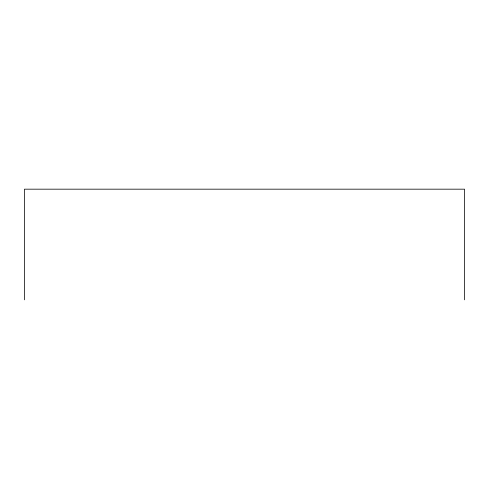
<?xml version="1.0" encoding="UTF-8"?>
<svg xmlns="http://www.w3.org/2000/svg" width="489" height="489" viewBox="0 0 489 489"><rect width="100%" height="100%" fill="white"/><g stroke="black" fill="none" stroke-linecap="round" stroke-linejoin="round"><path stroke-width="0.73" d="M464.55 299.824L464.55 189.176L24.45 189.176L24.45 299.824"/></g></svg>
